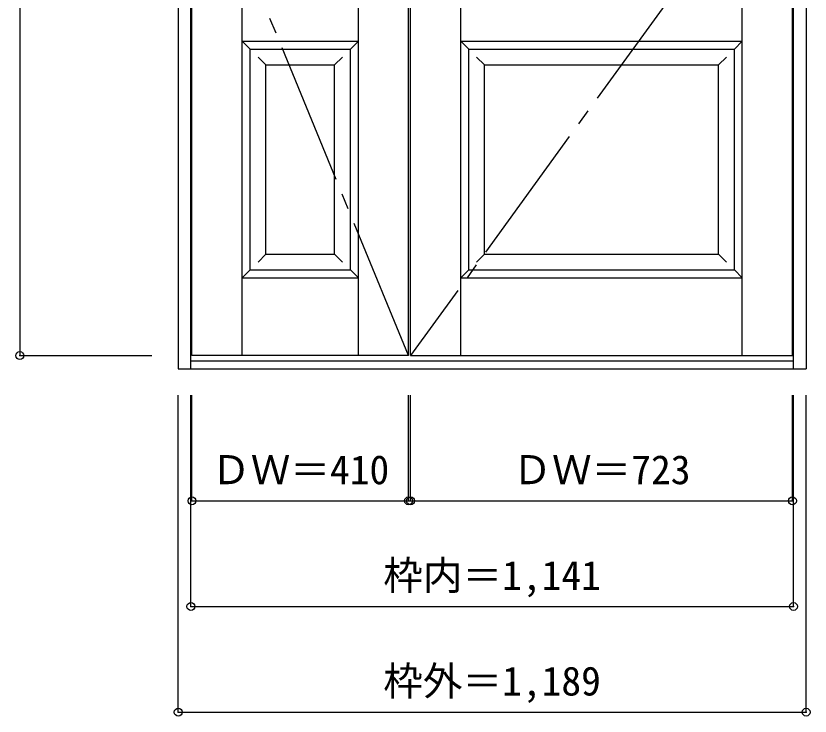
# Model space of a CAD drawing. Units: millimetres, scale not verified. Extents: x -906 to 677, y -1799 to 905.
# Drawn here: x -827 to 677, y -1799 to -474 of the extents above; entities that cross this region are included whole.
import ezdxf
from ezdxf.enums import TextEntityAlignment as Align

# ---------------------------------------------------------------- set-up
doc = ezdxf.new("R2010")
doc.units = ezdxf.units.MM
doc.header["$LTSCALE"] = 30
doc.header["$PDMODE"] = 32
doc.header["$PDSIZE"] = 15
doc.linetypes.add('CHAIN2', pattern=[12, 9, -1, 1, -1])
doc.linetypes.add('DASHED1', pattern=[1.8, 1.2, -0.6])
doc.layers.add('0-0', color=4, linetype='DASHED1')
doc.layers.add('0-1_寸法', color=7, linetype='Continuous')
doc.styles.add('ＭＳ ゴシック', font='')
doc.styles.get('ＭＳ ゴシック').set_extended_font_data('MS Gothic')

msp = doc.modelspace()

# ---------------------------------------------------------------- linework, layer by layer
at = {"layer": '0-0', "color": 3, "linetype": 'Continuous'}
for p, q in [((-519.57, 905.23), (-519.57, -1141.77)), ((-495.57, -1141.77), (-495.57, 905.23)), ((645.43, -1141.77), (645.43, 905.23)), ((669.43, 905.23), (669.43, -1141.77)), ((-493.57, -1116.77), (-493.57, 878.23)), ((-83.57, -1116.77), (-83.57, 878.23)), ((-79.57, -1116.77), (-79.57, 878.23)), ((643.43, -1116.77), (643.43, 878.23)), ((-383.57, -536.77), (-193.57, -536.77)), ((-383.57, -954.77), (-383.57, -536.77)), ((30.43, -536.77), (533.43, -536.77)), ((30.43, -954.77), (30.43, -536.77)), ((-495.57, -1126.77), (645.43, -1126.77)), ((-83.57, -1116.77), (-493.57, -1116.77)), ((-79.57, -1116.77), (643.43, -1116.77)), ((-519.57, -1141.77), (669.43, -1141.77))]:
    msp.add_line(p, q, dxfattribs=at)
at = {"layer": '0-0', "color": 7, "linetype": 'Continuous'}
for p, q in [((-398.57, -1116.77), (-398.57, 878.23)), ((-178.57, -1116.77), (-178.57, 878.23)), ((15.43, -1116.77), (15.43, 878.23)), ((548.43, -1116.77), (548.43, 878.23)), ((-398.57, -521.77), (-383.57, -536.77)), ((-398.57, -521.77), (-178.57, -521.77)), ((-178.57, -521.77), (-193.57, -536.77)), ((15.43, -521.77), (30.43, -536.77)), ((15.43, -521.77), (548.43, -521.77)), ((548.43, -521.77), (533.43, -536.77)), ((-368.57, -551.77), (-353.57, -566.77)), ((-208.57, -551.77), (-223.57, -566.77)), ((45.43, -551.77), (60.43, -566.77)), ((518.43, -551.77), (503.43, -566.77)), ((-353.57, -566.77), (-223.57, -566.77)), ((-353.57, -924.77), (-353.57, -566.77)), ((60.43, -924.77), (60.43, -566.77)), ((60.43, -566.77), (503.43, -566.77)), ((503.43, -924.77), (503.43, -566.77)), ((-353.57, -924.77), (-368.57, -939.77)), ((-223.57, -924.77), (-208.57, -939.77)), ((60.43, -924.77), (45.43, -939.77)), ((60.43, -924.77), (503.43, -924.77)), ((503.43, -924.77), (518.43, -939.77)), ((-383.57, -954.77), (-398.57, -969.77)), ((-193.57, -954.77), (-178.57, -969.77)), ((30.43, -954.77), (15.43, -969.77)), ((533.43, -954.77), (548.43, -969.77)), ((-398.57, -969.77), (-178.57, -969.77)), ((15.43, -969.77), (548.43, -969.77))]:
    msp.add_line(p, q, dxfattribs=at)
at = {"layer": '0-0', "color": 7, "linetype": 'CHAIN2'}
for points in [[(-83.57, -1116.77), (-493.57, -119.27), (-83.57, 878.23)], [(-79.57, 878.23), (643.43, -119.27), (-79.57, -1116.77)]]:
    msp.add_lwpolyline(points, dxfattribs=at)
at = {"layer": '0-0', "color": 3, "linetype": 'Continuous'}
for points in [[(-383.57, -954.77), (-193.57, -954.77), (-193.57, -536.77)], [(30.43, -954.77), (533.43, -954.77), (533.43, -536.77)]]:
    msp.add_lwpolyline(points, dxfattribs=at)
at = {"layer": '0-0', "color": 7, "linetype": 'Continuous'}
msp.add_lwpolyline([(-353.57, -924.77), (-223.57, -924.77), (-223.57, -566.77)], dxfattribs=at)
at = {"layer": '0-1_寸法', "color": 4}
for p, q in [((-819.57, 878.23), (-819.57, -1116.77)), ((-819.57, -1116.77), (-569.57, -1116.77)), ((-519.57, -1791.77), (-519.57, -1191.77)), ((-495.57, -1591.77), (-495.57, -1191.77)), ((-493.57, -1391.77), (-493.57, -1191.77)), ((-83.57, -1391.77), (-83.57, -1191.77)), ((643.43, -1391.77), (643.43, -1191.77)), ((645.43, -1591.77), (645.43, -1191.77)), ((669.43, -1791.77), (669.43, -1191.77)), ((-79.57, -1391.77), (643.43, -1391.77)), ((-495.57, -1591.77), (645.43, -1591.77)), ((-519.57, -1791.77), (669.43, -1791.77))]:
    msp.add_line(p, q, dxfattribs=at)
msp.add_lwpolyline([(-493.57, -1391.77), (-83.57, -1391.77), (-79.57, -1391.77), (-79.57, -1191.77)], dxfattribs=at)
at = {"layer": '0-1_寸法'}
for p in [(-819.57, -1116.77), (-493.57, -1391.77), (-83.57, -1391.77), (-79.57, -1391.77), (643.43, -1391.77), (-495.57, -1591.77), (645.43, -1591.77), (-519.57, -1791.77), (669.43, -1791.77)]:
    msp.add_point(p, dxfattribs=at)

# ---------------------------------------------------------------- texts
at = {"layer": '0-1_寸法', "style": 'ＭＳ ゴシック'}
for s, p in [('ＤＷ＝410', (-457.32, -1376.77)), ('ＤＷ＝723', (113.18, -1376.77)), ('枠内＝1,141', (-131.32, -1576.77)), ('枠外＝1,189', (-131.32, -1776.77))]:
    msp.add_text(s, height=54.99, dxfattribs=at).set_placement(p, align=Align.BOTTOM_LEFT)

doc.saveas('drawing.dxf')
